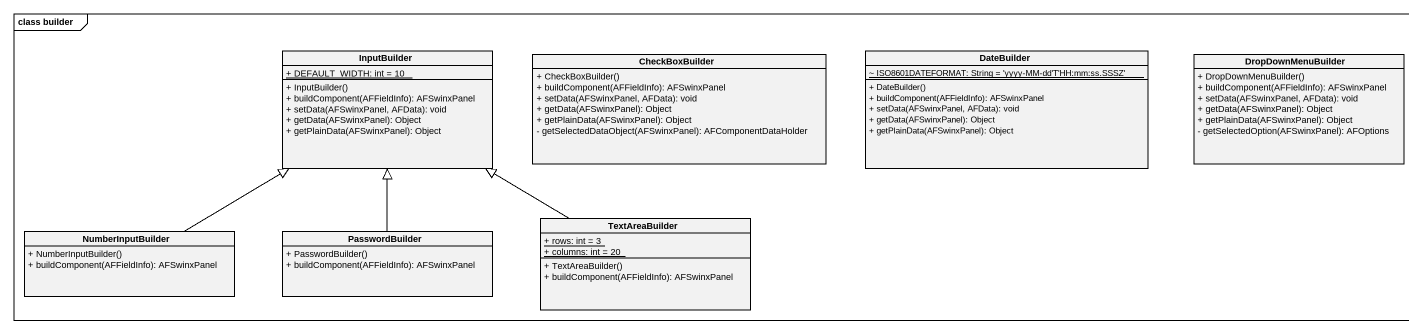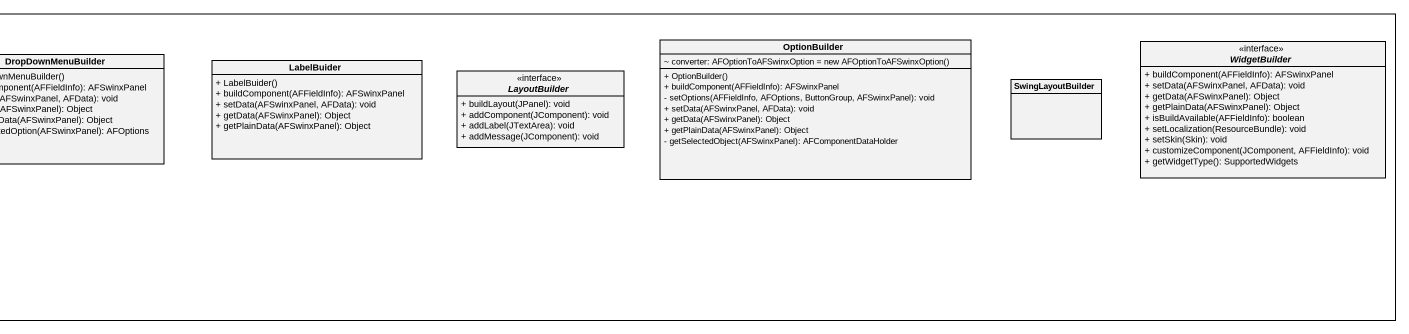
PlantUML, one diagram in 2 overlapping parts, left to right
@startuml
mainframe class builder
hide circle
hide empty members
skinparam classAttributeIconSize 0
class InputBuilder {
  {static} + DEFAULT_WIDTH: int = 10
  + InputBuilder()
  + buildComponent(AFFieldInfo): AFSwinxPanel
  + setData(AFSwinxPanel, AFData): void
  + getData(AFSwinxPanel): Object
  + getPlainData(AFSwinxPanel): Object
}
class CheckBoxBuilder {
  + CheckBoxBuilder()
  + buildComponent(AFFieldInfo): AFSwinxPanel
  + setData(AFSwinxPanel, AFData): void
  + getData(AFSwinxPanel): Object
  + getPlainData(AFSwinxPanel): Object
  - getSelectedDataObject(AFSwinxPanel): AFComponentDataHolder
}
class DateBuilder {
  {static} ~ ISO8601DATEFORMAT: String = 'yyyy-MM-dd'T'HH:mm:ss.SSSZ'
  + DateBuilder()
  + buildComponent(AFFieldInfo): AFSwinxPanel
  + setData(AFSwinxPanel, AFData): void
  + getData(AFSwinxPanel): Object
  + getPlainData(AFSwinxPanel): Object
}
class DropDownMenuBuilder {
  + DropDownMenuBuilder()
  + buildComponent(AFFieldInfo): AFSwinxPanel
  + setData(AFSwinxPanel, AFData): void
  + getData(AFSwinxPanel): Object
  + getPlainData(AFSwinxPanel): Object
  - getSelectedOption(AFSwinxPanel): AFOptions
}
class LabelBuider {
  + LabelBuider()
  + buildComponent(AFFieldInfo): AFSwinxPanel
  + setData(AFSwinxPanel, AFData): void
  + getData(AFSwinxPanel): Object
  + getPlainData(AFSwinxPanel): Object
}
class OptionBuilder {
  {field} ~ converter: AFOptionToAFSwinxOption = new AFOptionToAFSwinxOption()
  + OptionBuilder()
  + buildComponent(AFFieldInfo): AFSwinxPanel
  - setOptions(AFFieldInfo, AFOptions, ButtonGroup, AFSwinxPanel): void
  + setData(AFSwinxPanel, AFData): void
  + getData(AFSwinxPanel): Object
  + getPlainData(AFSwinxPanel): Object
  - getSelectedObject(AFSwinxPanel): AFComponentDataHolder
}
interface WidgetBuilder <<interface>> {
  + buildComponent(AFFieldInfo): AFSwinxPanel
  + setData(AFSwinxPanel, AFData): void
  + getData(AFSwinxPanel): Object
  + getPlainData(AFSwinxPanel): Object
  + isBuildAvailable(AFFieldInfo): boolean
  + setLocalization(ResourceBundle): void
  + setSkin(Skin): void
  + customizeComponent(JComponent, AFFieldInfo): void
  + getWidgetType(): SupportedWidgets
}
interface LayoutBuilder <<interface>> {
  + buildLayout(JPanel): void
  + addComponent(JComponent): void
  + addLabel(JTextArea): void
  + addMessage(JComponent): void
}
class SwingLayoutBuilder
class TextAreaBuilder {
  {static} + rows: int = 3
  {static} + columns: int = 20
  + TextAreaBuilder()
  + buildComponent(AFFieldInfo): AFSwinxPanel
}
class NumberInputBuilder {
  + NumberInputBuilder()
  + buildComponent(AFFieldInfo): AFSwinxPanel
}
class PasswordBuilder {
  + PasswordBuilder()
  + buildComponent(AFFieldInfo): AFSwinxPanel
}
TextAreaBuilder -up-|> InputBuilder
NumberInputBuilder -right-|> InputBuilder
PasswordBuilder -up-|> InputBuilder
@enduml
